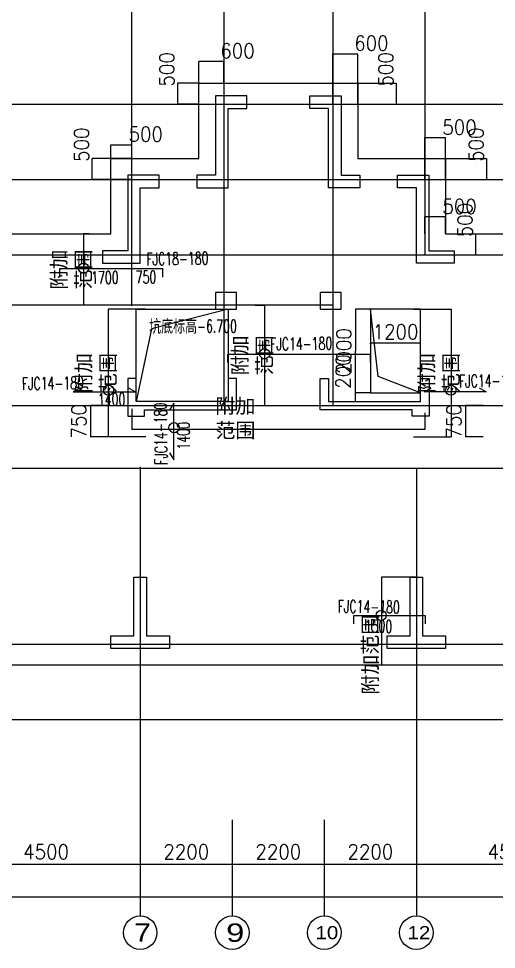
# Model space of a CAD drawing. Extents: x 628064 to 742735, y -407363 to -122417.
# Drawn here: x 680967 to 692387, y -383324 to -361089 of the extents above; entities that cross this region are included whole.
import ezdxf
from ezdxf.enums import TextEntityAlignment as Align

# ---------------------------------------------------------------- set-up
doc = ezdxf.new("R2010")
doc.units = 0
doc.header["$LTSCALE"] = 100
for name, color, linetype in [('AXIS', 3, 'Continuous'), ('COLU', 255, 'Continuous'), ('DIM', 3, 'Continuous'), ('dim-wall', 7, 'Continuous'), ('dote', 253, 'Continuous'), ('JSK', 4, 'Continuous'), ('TEXT', 2, 'Continuous'), ('WALL', 255, 'Continuous'), ('Z-CT', 2, 'Continuous'), ('支座钢筋标注', 173, 'Continuous'), ('板底钢筋', 24, 'Continuous'), ('楼板负筋钢筋', 1, 'Continuous')]:
    doc.layers.add(name, color=color, linetype=linetype)
doc.styles.add('hztxt', font='hztxt')
doc.styles.get("Standard").update_dxf_attribs({"font": 'standard'})
doc.dimstyles.get("Standard").update_dxf_attribs({"dimtxt": 351, "dimasz": 0.18, "dimexe": 0.18, "dimexo": 0.0625, "dimgap": 0.09, "dimtad": 0, "dimtoh": 1, "dimdec": 0, "dimzin": 0, "dimdsep": 46, "dimcen": 0.09, "dimadec": 0, "dimazin": 0, "dimtfac": 1, "dimtdec": 4, "dimtofl": 0, "dimtmove": 0, "dimatfit": 3, "dimfxl": 250, "dimtolj": 1, "dimtzin": 0, "dimarcsym": 0})

# ---------------------------------------------------------------- blocks, each defined once
blk = doc.blocks.new('_AXISO')
blk.add_circle((0, 0), 0.5)
blk = doc.blocks.new('*D160')
at = {"layer": 'AXIS', "color": 0, "linetype": 'ByBlock', "lineweight": -2}
for p, q in [((674274.0329612452, -380232.4316317284), (674274.0329612452, -382067.4580895817)), ((724074.0329612474, -380232.4316317284), (724074.0329612474, -382067.4580895817)), ((674274.0329612452, -382067.2780895817), (724074.0329612474, -382067.2780895817))]:
    blk.add_line(p, q, dxfattribs=at)
for points in [[(674274.0329612452, -382067.2780895817), (674274.2129612452, -382067.2481170864), (674274.2129612452, -382067.308062077)], [(724074.0329612474, -382067.2780895817), (724073.8529612473, -382067.308062077), (724073.8529612473, -382067.2481170864)]]:
    blk.add_solid(points, dxfattribs=at)
at = {"layer": 'AXIS', "color": 0, "linetype": 'Continuous', "lineweight": -2, "insert": (699174.0329612463, -381767.2780895816), "char_height": 351, "width": 1168.050000000001, "attachment_point": 5}
blk.add_mtext('49800', dxfattribs=at)
blk = doc.blocks.new('*D20')
at = {"layer": 'AXIS', "color": 0, "linetype": 'ByBlock', "lineweight": -2}
for p, q in [((690474.0329612355, -380232.4316317291), (690474.0329612355, -381292.3791794995)), ((694974.0329612406, -380232.4316317284), (694974.0329612406, -381292.3791794995)), ((690474.0329612355, -381292.1991794995), (694974.0329612406, -381292.1991794995))]:
    blk.add_line(p, q, dxfattribs=at)
for points in [[(690474.0329612355, -381292.1991794995), (690474.2129612355, -381292.1692070042), (690474.2129612355, -381292.2291519949)], [(694974.0329612406, -381292.1991794995), (694973.8529612406, -381292.2291519949), (694973.8529612406, -381292.1692070042)]]:
    blk.add_solid(points, dxfattribs=at)
at = {"layer": 'AXIS', "color": 0, "linetype": 'Continuous', "lineweight": -2, "insert": (692724.0329612381, -380992.1991794995), "char_height": 351, "width": 924.2999999999987, "attachment_point": 5}
blk.add_mtext('4500', dxfattribs=at)
blk = doc.blocks.new('*D274')
at = {"layer": 'AXIS', "color": 0, "linetype": 'ByBlock', "lineweight": -2}
for p, q in [((688274.0329612307, -380232.4316317284), (688274.0329612307, -381292.3791794995)), ((690474.0329612355, -380232.4316317291), (690474.0329612355, -381292.3791794995)), ((688274.0329612307, -381292.1991794995), (690474.0329612355, -381292.1991794995))]:
    blk.add_line(p, q, dxfattribs=at)
for points in [[(688274.0329612307, -381292.1991794995), (688274.2129612308, -381292.1692070042), (688274.2129612308, -381292.2291519949)], [(690474.0329612355, -381292.1991794995), (690473.8529612354, -381292.2291519949), (690473.8529612354, -381292.1692070042)]]:
    blk.add_solid(points, dxfattribs=at)
at = {"layer": 'AXIS', "color": 0, "linetype": 'Continuous', "lineweight": -2, "insert": (689374.032961233, -380992.1991794995), "char_height": 351, "width": 912.5999999999997, "attachment_point": 5}
blk.add_mtext('2200', dxfattribs=at)
blk = doc.blocks.new('*D138')
at = {"layer": 'AXIS', "color": 0, "linetype": 'ByBlock', "lineweight": -2}
for p, q in [((686074.0329612328, -380232.4316317289), (686074.0329612328, -381292.3791794995)), ((688274.0329612307, -380232.4316317284), (688274.0329612307, -381292.3791794995)), ((686074.0329612328, -381292.1991794995), (688274.0329612307, -381292.1991794995))]:
    blk.add_line(p, q, dxfattribs=at)
for points in [[(686074.0329612328, -381292.1991794995), (686074.2129612329, -381292.1692070042), (686074.2129612329, -381292.2291519949)], [(688274.0329612307, -381292.1991794995), (688273.8529612307, -381292.2291519949), (688273.8529612307, -381292.1692070042)]]:
    blk.add_solid(points, dxfattribs=at)
at = {"layer": 'AXIS', "color": 0, "linetype": 'Continuous', "lineweight": -2, "insert": (687174.0329612317, -380992.1991794995), "char_height": 351, "width": 912.5999999999997, "attachment_point": 5}
blk.add_mtext('2200', dxfattribs=at)
blk = doc.blocks.new('*D171')
at = {"layer": 'AXIS', "color": 0, "linetype": 'ByBlock', "lineweight": -2}
for p, q in [((683874.0329612289, -380232.4316317289), (683874.0329612289, -381292.3791794995)), ((686074.0329612328, -380232.4316317289), (686074.0329612328, -381292.3791794995)), ((683874.0329612289, -381292.1991794995), (686074.0329612328, -381292.1991794995))]:
    blk.add_line(p, q, dxfattribs=at)
for points in [[(683874.0329612289, -381292.1991794995), (683874.2129612289, -381292.1692070042), (683874.2129612289, -381292.2291519949)], [(686074.0329612328, -381292.1991794995), (686073.8529612328, -381292.2291519949), (686073.8529612328, -381292.1692070042)]]:
    blk.add_solid(points, dxfattribs=at)
at = {"layer": 'AXIS', "color": 0, "linetype": 'Continuous', "lineweight": -2, "insert": (684974.0329612308, -380992.1991794995), "char_height": 351, "width": 912.5999999999997, "attachment_point": 5}
blk.add_mtext('2200', dxfattribs=at)
blk = doc.blocks.new('*D73')
at = {"layer": 'AXIS', "color": 0, "linetype": 'ByBlock', "lineweight": -2}
for p, q in [((679374.0329612239, -380232.4316317265), (679374.0329612239, -381292.3791794995)), ((683874.0329612289, -380232.4316317289), (683874.0329612289, -381292.3791794995)), ((679374.0329612239, -381292.1991794995), (683874.0329612289, -381292.1991794995))]:
    blk.add_line(p, q, dxfattribs=at)
for points in [[(679374.0329612239, -381292.1991794995), (679374.2129612239, -381292.1692070042), (679374.2129612239, -381292.2291519949)], [(683874.0329612289, -381292.1991794995), (683873.8529612288, -381292.2291519949), (683873.8529612288, -381292.1692070042)]]:
    blk.add_solid(points, dxfattribs=at)
at = {"layer": 'AXIS', "color": 0, "linetype": 'Continuous', "lineweight": -2, "insert": (681624.0329612265, -380992.1991794995), "char_height": 351, "width": 924.2999999999987, "attachment_point": 5}
blk.add_mtext('4500', dxfattribs=at)
blk = doc.blocks.new('*D88')
at = {"layer": 'dim-wall', "color": 0, "linetype": 'ByBlock', "lineweight": -2}
for p, q in [((689376.0330107764, -368857.3066596008), (689376.0436771421, -368843.8370935736)), ((690576.0427821015, -368844.9673565667), (689376.0435346026, -368844.0170935172)), ((690576.0330107758, -368857.3066594255), (690576.042924641, -368844.7873566231))]:
    blk.add_line(p, q, dxfattribs=at)
for points in [[(689376.0435346026, -368844.0170935172), (689376.223558281, -368843.9872635707), (689376.2235108113, -368844.0472085426)], [(690576.0427821015, -368844.9673565667), (690575.8627584232, -368844.9971865132), (690575.8628058928, -368844.9372415412)]]:
    blk.add_solid(points, dxfattribs=at)
at = {"layer": 'dim-wall', "color": 0, "linetype": 'Continuous', "lineweight": -2, "insert": (689976.2613229787, -368568.9923114227), "char_height": 351, "width": 807.299999999999, "attachment_point": 5, "rotation": 359.9546282625619}
blk.add_mtext('1200', dxfattribs=at)
blk = doc.blocks.new('*D186')
at = {"layer": 'dim-wall', "color": 0, "linetype": 'ByBlock', "lineweight": -2}
for p, q in [((689015.9039229747, -368032.0840687443), (689014.3201514584, -370032.0828145772)), ((689375.9704611831, -368032.3692004867), (689015.7239230311, -368032.0839262048)), ((689375.9704614747, -370032.3692004867), (689014.1401515148, -370032.0826720377))]:
    blk.add_line(p, q, dxfattribs=at)
for points in [[(689015.9039229747, -368032.0840687443), (689015.9337529212, -368032.2640924227), (689015.8738079492, -368032.2640449531)], [(689014.3201514584, -370032.0828145772), (689014.2903215119, -370031.9027908989), (689014.3502664838, -370031.9028383684)]]:
    blk.add_solid(points, dxfattribs=at)
at = {"layer": 'dim-wall', "color": 0, "linetype": 'Continuous', "lineweight": -2, "insert": (688739.6121235976, -369031.8652770659), "char_height": 351, "width": 912.5999999999997, "attachment_point": 5, "rotation": 89.95462826923253}
blk.add_mtext('2000', dxfattribs=at)
blk = doc.blocks.new('*D63')
at = {"layer": 'dim-wall', "color": 0, "linetype": 'ByBlock', "lineweight": -2}
for p, q in [((689375.9704614747, -370032.3692004867), (689014.1401515092, -370032.0826720377)), ((689014.3201514528, -370032.0828145772), (689014.1614978443, -370232.4318009955)), ((688935.1198842061, -370232.3692090281), (689014.3414977879, -370232.431943535))]:
    blk.add_line(p, q, dxfattribs=at)
for points in [[(689014.3201514528, -370032.0828145772), (689014.3499813993, -370032.2628382556), (689014.2900364273, -370032.262790786)], [(689014.1614978443, -370232.4318009955), (689014.1316678978, -370232.2517773172), (689014.1916128697, -370232.2518247868)]]:
    blk.add_solid(points, dxfattribs=at)
at = {"layer": 'dim-wall', "color": 0, "linetype": 'Continuous', "lineweight": -2, "insert": (688726.4904247656, -369519.4805642375), "char_height": 351, "width": 663.0000000000007, "attachment_point": 5, "rotation": 89.95462826922508}
blk.add_mtext('200', dxfattribs=at)
blk = doc.blocks.new('*D206')
at = {"layer": 'dim-wall', "color": 0, "linetype": 'ByBlock', "lineweight": -2}
for p, q in [((683674.0328539438, -370408.8307891159), (683674.0328539438, -370902.6545625833)), ((690674.033807618, -370502.9972109765), (690674.033807618, -370902.6545625833)), ((690674.033807618, -370902.4745625833), (683674.0328539438, -370902.4745625833))]:
    blk.add_line(p, q, dxfattribs=at)
for points in [[(683674.0328539438, -370902.4745625833), (683674.2128539438, -370902.444590088), (683674.2128539438, -370902.5045350787)], [(690674.033807618, -370902.4745625833), (690673.8538076179, -370902.5045350787), (690673.8538076179, -370902.444590088)]]:
    blk.add_solid(points, dxfattribs=at)
at = {"layer": 'dim-wall', "color": 0, "linetype": 'Continuous', "lineweight": -2, "insert": (686149.4603761554, -370652.4745625833), "char_height": 351, "width": 983.970000000002, "attachment_point": 5}
blk.add_mtext('附加范围', dxfattribs=at)
blk = doc.blocks.new('*D246')
at = {"layer": 'dim-wall', "color": 0, "linetype": 'ByBlock', "lineweight": -2}
for p, q in [((684009.8643241245, -368032.3692499796), (683106.9673292927, -368032.3692499796)), ((683107.1473292927, -368032.3692499796), (683107.1473292927, -371082.3689171312)), ((684009.8643241245, -371082.3689171312), (683106.9673292927, -371082.3689171312))]:
    blk.add_line(p, q, dxfattribs=at)
for points in [[(683107.1473292927, -368032.3692499796), (683107.1773017881, -368032.5492499796), (683107.1173567973, -368032.5492499796)], [(683107.1473292927, -371082.3689171312), (683107.1173567973, -371082.1889171312), (683107.1773017881, -371082.1889171312)]]:
    blk.add_solid(points, dxfattribs=at)
at = {"layer": 'dim-wall', "color": 0, "linetype": 'Continuous', "lineweight": -2, "insert": (682831.6473292928, -369557.3690835553), "char_height": 351, "width": 983.970000000002, "attachment_point": 5, "rotation": 90}
blk.add_mtext('附加范围', dxfattribs=at)
blk = doc.blocks.new('*D137')
at = {"layer": 'dim-wall', "color": 0, "linetype": 'ByBlock', "lineweight": -2}
for p, q in [((686624.0951632087, -367932.3691317077), (686843.6018882551, -367932.3691317077)), ((686843.421888255, -367932.3691317077), (686843.421888255, -370332.3691317109)), ((686743.4843882549, -370332.3691317109), (686843.6018882551, -370332.3691317109))]:
    blk.add_line(p, q, dxfattribs=at)
for points in [[(686843.421888255, -367932.3691317077), (686843.4518607504, -367932.5491317077), (686843.3919157597, -367932.5491317077)], [(686843.421888255, -370332.3691317109), (686843.3919157597, -370332.1891317109), (686843.4518607504, -370332.1891317109)]]:
    blk.add_solid(points, dxfattribs=at)
at = {"layer": 'dim-wall', "color": 0, "linetype": 'Continuous', "lineweight": -2, "insert": (686567.9218882552, -369132.3691317092), "char_height": 351, "width": 983.970000000002, "attachment_point": 5, "rotation": 90}
blk.add_mtext('附加范围', dxfattribs=at)
blk = doc.blocks.new('*D169')
at = {"layer": 'dim-wall', "color": 0, "linetype": 'ByBlock', "lineweight": -2}
for p, q in [((682654.9703005379, -366232.3691317079), (682516.7855950752, -366232.3691317079)), ((682516.9655950753, -366232.3691317079), (682516.9655950753, -367932.3691317077)), ((682676.9706133431, -367932.3691317077), (682516.7855950752, -367932.3691317077))]:
    blk.add_line(p, q, dxfattribs=at)
for points in [[(682516.9655950753, -366232.3691317079), (682516.9955675707, -366232.5491317079), (682516.9356225799, -366232.5491317079)], [(682516.9655950753, -367932.3691317077), (682516.9356225799, -367932.1891317077), (682516.9955675707, -367932.1891317077)]]:
    blk.add_solid(points, dxfattribs=at)
at = {"layer": 'dim-wall', "color": 0, "linetype": 'Continuous', "lineweight": -2, "insert": (682241.4655950756, -367082.3691317077), "char_height": 351, "width": 983.970000000002, "attachment_point": 5, "rotation": 90}
blk.add_mtext('附加范围', dxfattribs=at)
blk = doc.blocks.new('*D44')
at = {"layer": 'dim-wall', "color": 0, "linetype": 'ByBlock', "lineweight": -2}
for p, q in [((690473.9705446784, -374432.3688217637), (689640.0842091563, -374432.3688217637)), ((689640.2642091564, -374432.3688217637), (689640.2642091564, -376532.3692032334)), ((690473.9705446784, -376532.3692032334), (689640.0842091563, -376532.3692032334))]:
    blk.add_line(p, q, dxfattribs=at)
for points in [[(689640.2642091564, -374432.3688217637), (689640.2941816518, -374432.5488217637), (689640.234236661, -374432.5488217637)], [(689640.2642091564, -376532.3692032334), (689640.234236661, -376532.1892032334), (689640.2941816518, -376532.1892032334)]]:
    blk.add_solid(points, dxfattribs=at)
at = {"layer": 'dim-wall', "color": 0, "linetype": 'Continuous', "lineweight": -2, "insert": (689391.6176259232, -376284.3262878916), "char_height": 351, "width": 1906.320000000002, "attachment_point": 5, "rotation": 90}
blk.add_mtext('\\A1;附加范围', dxfattribs=at)
blk = doc.blocks.new('*D22')
at = {"layer": 'dim-wall', "color": 0, "linetype": 'ByBlock', "lineweight": -2}
for p, q in [((683107.0848292927, -370332.3691317109), (682684.3482537827, -370332.3691317109)), ((682684.5282537828, -370332.3691317109), (682684.5282537828, -371082.3689171312)), ((683107.0848292927, -371082.3689171312), (682684.3482537827, -371082.3689171312))]:
    blk.add_line(p, q, dxfattribs=at)
for points in [[(682684.5282537828, -370332.3691317109), (682684.5582262782, -370332.5491317109), (682684.4982812874, -370332.5491317109)], [(682684.5282537828, -371082.3689171312), (682684.4982812874, -371082.1889171312), (682684.5582262782, -371082.1889171312)]]:
    blk.add_solid(points, dxfattribs=at)
at = {"layer": 'dim-wall', "color": 0, "linetype": 'Continuous', "lineweight": -2, "insert": (682409.028253783, -370707.369024421), "char_height": 351, "width": 663.0000000000007, "attachment_point": 5, "rotation": 90}
blk.add_mtext('750', dxfattribs=at)
blk = doc.blocks.new('*D220')
at = {"layer": 'dim-wall', "color": 0, "linetype": 'ByBlock', "lineweight": -2}
for p, q in [((690402.5162641888, -368032.3692499796), (691305.4132590204, -368032.3692499796)), ((691305.2332590204, -368032.3692499796), (691305.2332590204, -371082.3689171312)), ((690402.5162641888, -371082.3689171312), (691305.4132590204, -371082.3689171312))]:
    blk.add_line(p, q, dxfattribs=at)
for points in [[(691305.2332590204, -368032.3692499796), (691305.2632315158, -368032.5492499796), (691305.203286525, -368032.5492499796)], [(691305.2332590204, -371082.3689171312), (691305.203286525, -371082.1889171312), (691305.2632315158, -371082.1889171312)]]:
    blk.add_solid(points, dxfattribs=at)
at = {"layer": 'dim-wall', "color": 0, "linetype": 'Continuous', "lineweight": -2, "insert": (691029.7332590207, -369557.3690835553), "char_height": 351, "width": 983.970000000002, "attachment_point": 5, "rotation": 90}
blk.add_mtext('附加范围', dxfattribs=at)
blk = doc.blocks.new('*D285')
at = {"layer": 'dim-wall', "color": 0, "linetype": 'ByBlock', "lineweight": -2}
for p, q in [((692069.175519931, -370332.3691317107), (691646.4389444209, -370332.3691317107)), ((691646.618944421, -370332.3691317107), (691646.618944421, -371082.3689171312)), ((692069.175519931, -371082.3689171312), (691646.4389444209, -371082.3689171312))]:
    blk.add_line(p, q, dxfattribs=at)
for points in [[(691646.618944421, -370332.3691317107), (691646.6489169163, -370332.5491317107), (691646.5889719256, -370332.5491317107)], [(691646.618944421, -371082.3689171312), (691646.5889719256, -371082.1889171312), (691646.6489169163, -371082.1889171312)]]:
    blk.add_solid(points, dxfattribs=at)
at = {"layer": 'dim-wall', "color": 0, "linetype": 'Continuous', "lineweight": -2, "insert": (691371.1189444211, -370707.3690244208), "char_height": 351, "width": 663.0000000000007, "attachment_point": 5, "rotation": 90}
blk.add_mtext('750', dxfattribs=at)
blk = doc.blocks.new('*D255')
at = {"layer": 'DIM', "color": 0, "linetype": 'ByBlock', "lineweight": -2}
for p, q in [((690674.0329612325, -364932.3066317145), (690674.0329612325, -363930.9591229949)), ((690674.0329612325, -363931.1391229949), (691174.0329612311, -363931.1391229949)), ((691174.0329612311, -364932.3066317145), (691174.0329612311, -363930.9591229949))]:
    blk.add_line(p, q, dxfattribs=at)
for points in [[(690674.0329612325, -363931.1391229949), (690674.2129612325, -363931.1091504996), (690674.2129612325, -363931.1690954902)], [(691174.0329612311, -363931.1391229949), (691173.852961231, -363931.1690954902), (691173.852961231, -363931.1091504996)]]:
    blk.add_solid(points, dxfattribs=at)
at = {"layer": 'DIM', "color": 0, "linetype": 'Continuous', "lineweight": -2, "insert": (691505.6229612309, -363681.139122995), "char_height": 351, "width": 663.0000000000007, "attachment_point": 5}
blk.add_mtext('500', dxfattribs=at)
blk = doc.blocks.new('*D316')
at = {"layer": 'DIM', "color": 0, "linetype": 'ByBlock', "lineweight": -2}
for p, q in [((691174.0954612313, -364432.3691317144), (692151.5565579348, -364432.3691317144)), ((692151.3765579348, -364432.3691317144), (692151.3765579348, -364932.3691317145)), ((691174.0954612313, -364932.3691317145), (692151.5565579348, -364932.3691317145))]:
    blk.add_line(p, q, dxfattribs=at)
for points in [[(692151.3765579348, -364432.3691317144), (692151.4065304302, -364432.5491317144), (692151.3465854394, -364432.5491317144)], [(692151.3765579348, -364932.3691317145), (692151.3465854394, -364932.1891317145), (692151.4065304302, -364932.1891317145)]]:
    blk.add_solid(points, dxfattribs=at)
at = {"layer": 'DIM', "color": 0, "linetype": 'Continuous', "lineweight": -2, "insert": (691901.3765579349, -364100.7791317142), "char_height": 351, "width": 663.0000000000007, "attachment_point": 5, "rotation": 90}
blk.add_mtext('500', dxfattribs=at)
blk = doc.blocks.new('*D179')
at = {"layer": 'DIM', "color": 0, "linetype": 'ByBlock', "lineweight": -2}
for p, q in [((691174.0954612306, -366232.3691317079), (691886.4910990535, -366232.3691317079)), ((691886.3110990535, -366232.3691317079), (691886.3110990535, -366732.3691317077)), ((691174.0954612306, -366732.3691317077), (691886.4910990535, -366732.3691317077))]:
    blk.add_line(p, q, dxfattribs=at)
for points in [[(691886.3110990535, -366232.3691317079), (691886.3410715489, -366232.5491317079), (691886.2811265581, -366232.5491317079)], [(691886.3110990535, -366732.3691317077), (691886.2811265581, -366732.1891317077), (691886.3410715489, -366732.1891317077)]]:
    blk.add_solid(points, dxfattribs=at)
at = {"layer": 'DIM', "color": 0, "linetype": 'Continuous', "lineweight": -2, "insert": (691636.3110990538, -365900.7791317078), "char_height": 351, "width": 663.0000000000007, "attachment_point": 5, "rotation": 90}
blk.add_mtext('500', dxfattribs=at)
blk = doc.blocks.new('*D99')
at = {"layer": 'DIM', "color": 0, "linetype": 'ByBlock', "lineweight": -2}
for p, q in [((690674.0329612318, -366232.3066317077), (690674.0329612318, -365824.6531866705)), ((691174.0329612306, -365824.8331866705), (690674.0329612318, -365824.8331866705)), ((691174.0329612306, -366232.3066317079), (691174.0329612306, -365824.6531866705))]:
    blk.add_line(p, q, dxfattribs=at)
for points in [[(690674.0329612318, -365824.8331866705), (690674.2129612318, -365824.8032141752), (690674.2129612318, -365824.8631591658)], [(691174.0329612306, -365824.8331866705), (691173.8529612306, -365824.8631591658), (691173.8529612306, -365824.8032141752)]]:
    blk.add_solid(points, dxfattribs=at)
at = {"layer": 'DIM', "color": 0, "linetype": 'Continuous', "lineweight": -2, "insert": (691505.6229612307, -365574.8331866706), "char_height": 351, "width": 663.0000000000007, "attachment_point": 5}
blk.add_mtext('500', dxfattribs=at)
blk = doc.blocks.new('*D313')
at = {"layer": 'DIM', "color": 0, "linetype": 'ByBlock', "lineweight": -2}
for p, q in [((688474.0329612305, -363132.3066317402), (688474.0329612305, -361928.3446196094)), ((688474.0329612305, -361928.5246196094), (689074.0329612306, -361928.5246196094)), ((689074.0329612306, -363132.3066317402), (689074.0329612306, -361928.3446196094))]:
    blk.add_line(p, q, dxfattribs=at)
for points in [[(688474.0329612305, -361928.5246196094), (688474.2129612305, -361928.4946471141), (688474.2129612305, -361928.5545921047)], [(689074.0329612306, -361928.5246196094), (689073.8529612306, -361928.5545921047), (689073.8529612306, -361928.4946471141)]]:
    blk.add_solid(points, dxfattribs=at)
at = {"layer": 'DIM', "color": 0, "linetype": 'Continuous', "lineweight": -2, "insert": (689399.7729612306, -361678.5246196094), "char_height": 351, "width": 651.2999999999993, "attachment_point": 5}
blk.add_mtext('600', dxfattribs=at)
blk = doc.blocks.new('*D13')
at = {"layer": 'DIM', "color": 0, "linetype": 'ByBlock', "lineweight": -2}
for p, q in [((689074.0954612306, -362632.3691317403), (689991.59864263, -362632.3691317403)), ((689991.41864263, -362632.3691317403), (689991.41864263, -363132.3691317402)), ((689074.0954612306, -363132.3691317402), (689991.59864263, -363132.3691317402))]:
    blk.add_line(p, q, dxfattribs=at)
for points in [[(689991.41864263, -362632.3691317403), (689991.4486151254, -362632.5491317403), (689991.3886701346, -362632.5491317403)], [(689991.41864263, -363132.3691317402), (689991.3886701346, -363132.1891317402), (689991.4486151254, -363132.1891317402)]]:
    blk.add_solid(points, dxfattribs=at)
at = {"layer": 'DIM', "color": 0, "linetype": 'Continuous', "lineweight": -2, "insert": (689741.4186426303, -362300.7791317402), "char_height": 351, "width": 663.0000000000007, "attachment_point": 5, "rotation": 90}
blk.add_mtext('500', dxfattribs=at)
blk = doc.blocks.new('*D238')
at = {"layer": 'DIM', "color": 0, "linetype": 'ByBlock', "lineweight": -2}
for p, q in [((685274.032961233, -362632.3066317403), (685274.032961233, -362110.9937197431)), ((685874.0329612328, -362111.1737197431), (685274.032961233, -362111.1737197431)), ((685874.0329612328, -362632.3066317403), (685874.0329612328, -362110.9937197431))]:
    blk.add_line(p, q, dxfattribs=at)
for points in [[(685274.032961233, -362111.1737197431), (685274.2129612331, -362111.1437472478), (685274.2129612331, -362111.2036922384)], [(685874.0329612328, -362111.1737197431), (685873.8529612328, -362111.2036922384), (685873.8529612328, -362111.1437472478)]]:
    blk.add_solid(points, dxfattribs=at)
at = {"layer": 'DIM', "color": 0, "linetype": 'Continuous', "lineweight": -2, "insert": (686199.7729612327, -361861.1737197432), "char_height": 351, "width": 651.2999999999993, "attachment_point": 5}
blk.add_mtext('600', dxfattribs=at)
blk = doc.blocks.new('*D276')
at = {"layer": 'DIM', "color": 0, "linetype": 'ByBlock', "lineweight": -2}
for p, q in [((685273.970461233, -362632.3691317403), (684761.245591555, -362632.3691317403)), ((684761.4255915551, -362632.3691317403), (684761.4255915551, -363132.3691317402)), ((685273.970461233, -363132.3691317402), (684761.245591555, -363132.3691317402))]:
    blk.add_line(p, q, dxfattribs=at)
for points in [[(684761.4255915551, -362632.3691317403), (684761.4555640505, -362632.5491317403), (684761.3956190597, -362632.5491317403)], [(684761.4255915551, -363132.3691317402), (684761.3956190597, -363132.1891317402), (684761.4555640505, -363132.1891317402)]]:
    blk.add_solid(points, dxfattribs=at)
at = {"layer": 'DIM', "color": 0, "linetype": 'Continuous', "lineweight": -2, "insert": (684511.4255915553, -362300.7791317402), "char_height": 351, "width": 663.0000000000007, "attachment_point": 5, "rotation": 90}
blk.add_mtext('500', dxfattribs=at)
blk = doc.blocks.new('*D119')
at = {"layer": 'DIM', "color": 0, "linetype": 'ByBlock', "lineweight": -2}
for p, q in [((683673.9704612324, -364432.3691317144), (682722.3455247389, -364432.3691317144)), ((682722.525524739, -364932.3691317145), (682722.525524739, -364432.3691317144)), ((683673.9704612324, -364932.3691317145), (682722.3455247389, -364932.3691317145))]:
    blk.add_line(p, q, dxfattribs=at)
for points in [[(682722.525524739, -364432.3691317144), (682722.5554972343, -364432.5491317144), (682722.4955522435, -364432.5491317144)], [(682722.525524739, -364932.3691317145), (682722.4955522435, -364932.1891317145), (682722.5554972343, -364932.1891317145)]]:
    blk.add_solid(points, dxfattribs=at)
at = {"layer": 'DIM', "color": 0, "linetype": 'Continuous', "lineweight": -2, "insert": (682472.5255247391, -364100.7791317142), "char_height": 351, "width": 663.0000000000007, "attachment_point": 5, "rotation": 90}
blk.add_mtext('500', dxfattribs=at)
blk = doc.blocks.new('*D149')
at = {"layer": 'DIM', "color": 0, "linetype": 'ByBlock', "lineweight": -2}
for p, q in [((683174.032961232, -364432.3066317144), (683174.032961232, -364101.83779397)), ((683174.032961232, -364102.01779397), (683674.032961232, -364102.01779397)), ((683674.032961232, -364432.3066317142), (683674.032961232, -364101.83779397))]:
    blk.add_line(p, q, dxfattribs=at)
for points in [[(683174.032961232, -364102.01779397), (683174.212961232, -364101.9878214747), (683174.212961232, -364102.0477664653)], [(683674.032961232, -364102.01779397), (683673.852961232, -364102.0477664653), (683673.852961232, -364101.9878214747)]]:
    blk.add_solid(points, dxfattribs=at)
at = {"layer": 'DIM', "color": 0, "linetype": 'Continuous', "lineweight": -2, "insert": (684005.622961232, -363852.01779397), "char_height": 351, "width": 663.0000000000007, "attachment_point": 5}
blk.add_mtext('500', dxfattribs=at)

msp = doc.modelspace()

# ---------------------------------------------------------------- linework, layer by layer
at = {"layer": 'AXIS'}
for p, q in [((683874.0329612289, -380232.3691317265), (683874.0329612289, -382524.2614373519)), ((686074.0329612328, -380232.3691317265), (686074.0329612328, -382524.2614373519)), ((688274.0329612307, -380232.3691317284), (688274.0329612307, -382524.2614373538)), ((690474.0329612355, -380232.3691317289), (690474.0329612355, -382524.2614373542))]:
    msp.add_line(p, q, dxfattribs=at)
at = {"layer": 'COLU'}
for points in [[(686174.0329612327, -368032.3691410053), (686174.0329612327, -367632.3691410053), (685674.0329612327, -367632.3691410053), (685674.0329612327, -368032.3691410053)], [(688674.0329612327, -368032.3691410053), (688674.0329612327, -367632.3691410053), (688174.0329612327, -367632.3691410053), (688174.0329612327, -368032.3691410053)]]:
    msp.add_lwpolyline(points, close=True, dxfattribs=at)
at = {"layer": 'dim-wall'}
for centre in [(682521.275835711, -367049.2714364788), (686847.7321288906, -369093.703464361), (683114.6236936008, -369966.1666971765), (691297.7568947123, -369966.1666971765), (684681.2000316461, -370861.2721518938), (689632.7878448484, -375345.1733412706)]:
    msp.add_circle(centre, 121.8344184453352, dxfattribs=at)
at = {"layer": 'dote'}
for p, q in [((683674.0329612334, -367948.5475970731), (683674.0329612304, -360131.3751968176)), ((685874.0329612327, -360131.3751968176), (685874.032961233, -370332.3691317109)), ((688474.0329612306, -360131.3751968176), (688474.0329612301, -370332.3691317109)), ((690674.0329612341, -360131.3751968176), (690674.0329612317, -366732.3691317077)), ((671970.643900892, -363132.3691317402), (726174.0329612509, -363132.3691317402)), ((671970.643900892, -364932.3691317145), (726174.0329612509, -364932.3691317145)), ((671970.6439008914, -366732.3691317079), (726174.0329612513, -366732.3691317077)), ((688474.0329612305, -367932.3691317077), (671970.6439008914, -367932.3691317077)), ((671970.6439008901, -370332.3691317109), (726174.0329612528, -370332.3691317107)), ((726174.0329612519, -371832.369131733), (671970.643900891, -371832.369131733)), ((683874.032961226, -371798.9594562653), (683874.0329612289, -380232.3691317289)), ((690474.0329612388, -371832.369131733), (690474.0329612355, -380232.3691317289)), ((671970.6439008901, -376032.3691317142), (726174.0329612528, -376032.3691317142)), ((672270.6439008903, -377832.3691317142), (726174.0329612528, -377832.3691317142))]:
    msp.add_line(p, q, dxfattribs=at)
at = {"layer": 'JSK'}
for p, q in [((685974.0329612328, -368032.3692499796), (684139.863121643, -368502.2980302694)), ((684139.863121643, -368502.2980302694), (683774.0329612327, -370232.3691595356))]:
    msp.add_line(p, q, dxfattribs=at)
for points in [[(683774.0329612327, -368032.3692499796), (685974.0329612328, -368032.3692499796), (685974.0329612328, -370232.3691595356), (683774.0329612327, -370232.3691595356)], [(690576.0329614546, -370032.3692498036), (690576.0329611625, -368032.3692498034), (689376.032961163, -368032.3692499796), (689376.0329614552, -370032.3692499796)]]:
    msp.add_lwpolyline(points, close=True, dxfattribs=at)
at = {"layer": 'JSK', "linetype": 'Continuous'}
msp.add_lwpolyline([(690576.0329614546, -370032.3692498036), (689560.4413208778, -369636.9067731261), (689376.0329611634, -368032.3692499782)], dxfattribs=at)
at = {"layer": 'WALL'}
for points in [[(685674.0329612327, -362932.3691317403), (685674.0329612327, -364832.369188689), (685224.0329612327, -364832.369188689), (685224.0329612327, -365132.3690946497), (685974.0329612328, -365132.3690946497), (685974.0329612328, -363232.3691317403), (686424.0329612328, -363232.3691317403), (686424.0329612328, -362932.3691317403)], [(688674.0329616523, -362932.3691317403), (688674.0329616523, -364832.369188689), (689124.0329616521, -364832.369188689), (689124.0329616521, -365132.3690946497), (688374.0329616523, -365132.3690946497), (688374.0329616523, -363232.3691317403), (687924.0329616523, -363232.3691317403), (687924.0329616523, -362932.3691317403)], [(684324.0329612327, -364832.369188689), (683574.0329612328, -364832.369188689), (683574.0329612328, -366632.3691410053), (682974.0329612327, -366632.3691410053), (682974.0329612327, -366932.3691410053), (683874.0329612327, -366932.3691410053), (683874.0329612327, -365132.3690946497), (684324.0329612327, -365132.3690946497)], [(690474.0329871093, -365132.3690946497), (690024.0329612303, -365132.3690946497), (690024.0329612303, -364832.369188689), (690774.0329871093, -364832.369188689), (690774.0329871093, -366632.3691410053), (691374.0329871093, -366632.3691410053), (691374.0329871093, -366932.3691410053), (690474.0329871093, -366932.3691410053)], [(683574.0329612328, -369682.3691595356), (683574.0329612328, -370582.3691595356), (683974.0329612327, -370582.3691595356), (683974.0329612327, -370432.3691595356), (686174.0329612327, -370432.3691595354), (686174.0329612327, -369682.3691595356), (685974.0329612328, -369682.3691595356), (685974.0329612328, -370232.3691595356), (683774.0329612327, -370232.3691595356), (683774.0329612327, -369682.3691595356)], [(690776.0329612327, -369682.3691595356), (690776.0329612327, -370582.3691595356), (690376.0329612328, -370582.3691595356), (690376.0329612328, -370432.3691595356), (688176.0329612328, -370432.3691595354), (688176.0329612328, -369682.3691595356), (688376.0329612328, -369682.3691595356), (688376.0329612328, -370232.3691595356), (690576.0329612327, -370232.3691595356), (690576.0329612327, -369682.3691595356)], [(683724.0329612327, -374432.3691780659), (684024.0329612327, -374432.3691780659), (684024.0329612327, -375832.3691780659), (684574.0329612327, -375832.3691780659), (684574.0329612327, -376132.3691780659), (683774.0329612327, -376132.3691780659), (683174.0329612327, -376132.3691780659), (683174.0329612327, -375832.3691780659), (683724.0329612327, -375832.3691780659)], [(690324.0329612362, -374432.3691780684), (690624.0329612362, -374432.3691780684), (690624.0329612362, -375832.3691780685), (691174.0329612363, -375832.3691780685), (691174.0329612363, -376132.3691780685), (690374.0329612363, -376132.3691780685), (689774.0329612362, -376132.3691780685), (689774.0329612362, -375832.3691780685), (690324.0329612362, -375832.3691780682)]]:
    msp.add_lwpolyline(points, close=True, dxfattribs=at)
at = {"layer": 'Z-CT'}
msp.add_lwpolyline([(719074.0329612532, -376532.3691317142), (704474.0329612338, -376532.3691317142), (704474.0329612345, -378332.3691317142), (694474.0329612414, -378332.3691317142), (694474.0329612421, -376532.3691317142), (679874.0329612226, -376532.3691317142), (679874.0329612233, -378332.3691317142), (677774.0329612022, -378332.3691317142), (676274.0329612237, -379832.369131714), (675263.6991566252, -379832.3691317142), (673774.0329612446, -378332.3691317142), (673774.0329612446, -366232.3691317079), (683174.0329612327, -366232.3691317079), (683174.032961232, -364432.3691317144), (685274.032961233, -364432.3691317142), (685274.032961233, -362632.3691317403), (689074.0329612306, -362632.3691317403), (689074.0329612306, -364432.3691317142), (691174.0329612313, -364432.3691317144), (691174.0329612306, -366232.3691317079), (707774.032961245, -366232.3691317079)], dxfattribs=at)
at = {"layer": '板底钢筋'}
for points in [[(682434.496627254, -369907.3691078656), (682267.8294519611, -370007.3691078661), (683753.1652213488, -370007.3691078658), (683586.498046056, -369907.3691078656)], [(691977.8839610592, -369907.3691078656), (692144.5511363521, -370007.3691078661), (690659.2153669646, -370007.3691078658), (690825.8825422572, -369907.3691078656)], [(684573.7236673376, -371460.3273542405), (684673.7236673381, -371626.9945295335), (684673.723667338, -370278.0652668156), (684573.7236673376, -370444.7324421081)]]:
    msp.add_lwpolyline(points, dxfattribs=at)
at = {"layer": '楼板负筋钢筋'}
for points in [[(681954.0330637519, -367261.3690086839), (681954.0330637519, -367061.369008684), (684404.0183852918, -367061.3697123791), (684404.0183852918, -367261.3697123792)], [(685967.880553931, -369305.8009467771), (685967.880553931, -369105.800946777), (689366.639757686, -369105.8019229834), (689366.639757686, -369305.8019229834)], [(688983.0328692026, -375550.3690430162), (688983.0328692026, -375350.3690430162), (690687.6457749001, -375350.3695326222), (690687.6457749001, -375550.3695326222)]]:
    msp.add_lwpolyline(points, dxfattribs=at)

# ---------------------------------------------------------------- block references
at = {"layer": 'AXIS'}
ref = msp.add_blockref('_AXISO', (683873.9989409636, -382924.2614373519), dxfattribs=dict(at, xscale=800, yscale=800))
ref.add_attrib('A', '7', (683727.8691742693, -383143.4560873933), dxfattribs={"height": 438.389300082849, "style": 'hztxt', "width": 1.238095238095128})
ref = msp.add_blockref('_AXISO', (686073.9989409674, -382924.2614373519), dxfattribs=dict(at, xscale=800, yscale=800))
ref.add_attrib('A', '9', (685927.8691742732, -383143.4560873933), dxfattribs={"height": 438.389300082849, "style": 'hztxt', "width": 1.333333333333215})
ref = msp.add_blockref('_AXISO', (688273.9989409653, -382924.2614373537), dxfattribs=dict(at, xscale=800, yscale=800))
ref.add_attrib('A', '10', (688063.4973943677, -383082.1375973021), dxfattribs={"height": 315.7523198962622, "style": 'hztxt', "width": 1.155555555555916})
ref = msp.add_blockref('_AXISO', (690474.0329612355, -382924.2614373537), dxfattribs=dict(at, xscale=800, yscale=800))
ref.add_attrib('A', '12', (690263.531414638, -383082.1375973021), dxfattribs={"height": 315.7523198962622, "style": 'hztxt', "width": 1.155555555555916})

# ---------------------------------------------------------------- texts
at = {"layer": 'TEXT', "width": 0.7}
msp.add_text('坑底标高-6.700', height=300, dxfattribs=at).set_placement((684086.8187662156, -368674.950982412), align=Align.BOTTOM_LEFT)
at = {"layer": '支座钢筋标注', "color": 47, "width": 0.7}
for s, rotation, p in [('FJC18-180', 0.8197062247064119, (684023.244757727, -366983.5768361798)), ('1700', 0.8197062247064119, (682703.546525642, -367428.6320957887)), ('750', 0.8197062247064119, (683767.9938484757, -367417.7771444536)), ('FJC14-180', 0.8197062247064119, (686981.1576741196, -369015.0150047579)), ('FJC14-180', 0.8197062247064119, (681047.2364448507, -369960.4045588759)), ('FJC14-180', 0.8197062247064119, (691494.9949148516, -369901.1420264729)), ('1400', 0.8197062247064119, (682864.0924148842, -370339.3145648784)), ('FJC14-180', 90.81970623142352, (684525.7513380894, -371746.4047688834)), ('1400', 90.81970623142352, (685062.350682614, -371378.7014880037)), ('FJC14-180', 359.3032269176925, (688593.0699057166, -375278.495345818)), ('1500', 359.3032269176925, (689239.1266720442, -375751.933738496))]:
    msp.add_text(s, height=300, rotation=rotation, dxfattribs=at).set_placement(p)

# ---------------------------------------------------------------- dimensions: what is measured, and where the dimension line sits
at = {"layer": 'AXIS'}
for base, p1, p2, picture, middle in [((724074.0329612474, -382067.2780895817), (674274.0329612452, -380232.3691317284), (724074.0329612474, -380232.3691317284), '*D160', (699174.0329612463, -381767.2780895816)), ((683874.0329612289, -381292.1991794995), (679374.0329612239, -380232.3691317265), (683874.0329612289, -380232.3691317289), '*D73', (681624.0329612265, -380992.1991794995)), ((686074.0329612328, -381292.1991794995), (683874.0329612289, -380232.3691317289), (686074.0329612328, -380232.3691317289), '*D171', (684974.0329612308, -380992.1991794995)), ((688274.0329612307, -381292.1991794995), (686074.0329612328, -380232.3691317289), (688274.0329612307, -380232.3691317284), '*D138', (687174.0329612317, -380992.1991794995)), ((690474.0329612355, -381292.1991794995), (688274.0329612307, -380232.3691317284), (690474.0329612355, -380232.3691317291), '*D274', (689374.032961233, -380992.1991794995)), ((694974.0329612406, -381292.1991794995), (690474.0329612355, -380232.3691317291), (694974.0329612406, -380232.3691317284), '*D20', (692724.0329612381, -380992.1991794995))]:
    dim = msp.add_linear_dim(base=base, p1=p1, p2=p2, dimstyle='Standard', dxfattribs=at)
    dim.commit()
    dim.dimension.update_dxf_attribs({"geometry": picture, "text_midpoint": middle})
at = {"layer": 'DIM'}
for base, p1, p2, picture, middle in [((689074.0329612306, -361928.5246196094), (688474.0329612305, -363132.3691317402), (689074.0329612306, -363132.3691317402), '*D313', (688774.0329612305, -361678.5246196094)), ((685274.032961233, -362111.1737197431), (685874.0329612328, -362632.3691317403), (685274.032961233, -362632.3691317403), '*D238', (685574.0329612328, -361861.1737197432)), ((691174.0329612311, -363931.1391229949), (690674.0329612325, -364932.3691317145), (691174.0329612311, -364932.3691317145), '*D255', (690924.0329612317, -363681.139122995)), ((683674.032961232, -364102.01779397), (683174.032961232, -364432.3691317144), (683674.032961232, -364432.3691317142), '*D149', (683424.032961232, -363852.01779397)), ((690674.0329612318, -365824.8331866705), (691174.0329612306, -366232.3691317079), (690674.0329612318, -366232.3691317077), '*D99', (690924.0329612313, -365574.8331866706))]:
    dim = msp.add_linear_dim(base=base, p1=p1, p2=p2, dimstyle='Standard', dxfattribs=at)
    dim.commit()
    dim.dimension.update_dxf_attribs({"geometry": picture, "text_midpoint": middle})
for base, p1, p2, picture, middle in [((684761.4255915551, -363132.3691317402), (685274.032961233, -362632.3691317403), (685274.032961233, -363132.3691317402), '*D276', (684511.4255915553, -362882.3691317402)), ((689991.41864263, -363132.3691317402), (689074.0329612306, -362632.3691317403), (689074.0329612306, -363132.3691317402), '*D13', (689741.4186426303, -362882.3691317402)), ((682722.525524739, -364432.3691317144), (683674.0329612324, -364932.3691317145), (683674.0329612324, -364432.3691317144), '*D119', (682472.5255247391, -364682.3691317143)), ((692151.3765579348, -364932.3691317145), (691174.0329612313, -364432.3691317144), (691174.0329612313, -364932.3691317145), '*D316', (691901.3765579349, -364682.3691317143)), ((691886.3110990535, -366732.3691317077), (691174.0329612306, -366232.3691317079), (691174.0329612306, -366732.3691317077), '*D179', (691636.3110990538, -366482.3691317077))]:
    dim = msp.add_linear_dim(base=base, p1=p1, p2=p2, angle=90, dimstyle='Standard', dxfattribs=at)
    dim.commit()
    dim.dimension.update_dxf_attribs({"geometry": picture, "text_midpoint": middle})
at = {"layer": 'dim-wall'}
for base, p1, p2, text, picture, middle in [((682516.9655950753, -367932.3691317077), (682655.0328005379, -366232.3691317079), (682677.0331133431, -367932.3691317077), '\\A1;附加范围', '*D169', (682241.4655950756, -367082.3691317077)), ((686843.421888255, -370332.3691317109), (686624.0326632087, -367932.3691317077), (686743.4218882549, -370332.3691317109), '\\A1;附加范围', '*D137', (686567.9218882552, -369132.3691317092)), ((683107.1473292927, -371082.3689171312), (684009.9268241245, -368032.3692499796), (684009.9268241245, -371082.3689171312), '\\A1;附加范围', '*D246', (682831.6473292928, -369557.3690835553)), ((691305.2332590204, -371082.3689171312), (690402.4537641888, -368032.3692499796), (690402.4537641888, -371082.3689171312), '\\A1;附加范围', '*D220', (691029.7332590207, -369557.3690835553)), ((689640.2642091564, -376532.3692032334), (690474.0330446784, -374432.3688217637), (690474.0330446784, -376532.3692032334), '\\A1;\\A1;附加范围', '*D44', (689391.6176259232, -376284.3262878916))]:
    dim = msp.add_linear_dim(base=base, p1=p1, p2=p2, angle=90, text=text, dimstyle='Standard', dxfattribs=at)
    dim.commit()
    dim.dimension.update_dxf_attribs({"geometry": picture, "text_midpoint": middle})
for base, p1, p2, angle, picture, middle in [((689014.3201514584, -370032.0828145772), (689376.0329611636, -368032.3692499796), (689376.0329614552, -370032.3692499796), 89.9546282692311, '*D186', (688739.6121235976, -369031.8652770659)), ((689376.0435346024, -368844.0170935172), (690576.0329612829, -368857.3691594059), (689376.0329612835, -368857.3691595812), 359.954628262561, '*D88', (689976.2613229787, -368568.9923114227)), ((689014.1614978443, -370232.4318009957), (689376.0329614552, -370032.3692499796), (688935.0573842257, -370232.3691595353), 89.9546282692311, '*D63', (688726.1485164805, -369951.2449534794)), ((682684.5282537828, -371082.3689171312), (683107.1473292927, -370332.3691317109), (683107.1473292927, -371082.3689171312), 90, '*D22', (682409.028253783, -370707.369024421)), ((691646.618944421, -371082.3689171312), (692069.238019931, -370332.3691317107), (692069.238019931, -371082.3689171312), 90, '*D285', (691371.1189444211, -370707.3690244208))]:
    dim = msp.add_linear_dim(base=base, p1=p1, p2=p2, angle=angle, dimstyle='Standard', dxfattribs=at)
    dim.commit()
    dim.dimension.update_dxf_attribs({"geometry": picture, "text_midpoint": middle})
dim = msp.add_linear_dim(base=(683674.0328539438, -370902.4745625833), p1=(690674.033807618, -370502.9347109765), p2=(683674.0328539438, -370408.7682891159), text='附加范围', dimstyle='Standard', dxfattribs=at)
dim.commit()
dim.dimension.update_dxf_attribs({"geometry": '*D206', "text_midpoint": (686149.4603761554, -370652.4745625833)})

doc.saveas('drawing.dxf')
